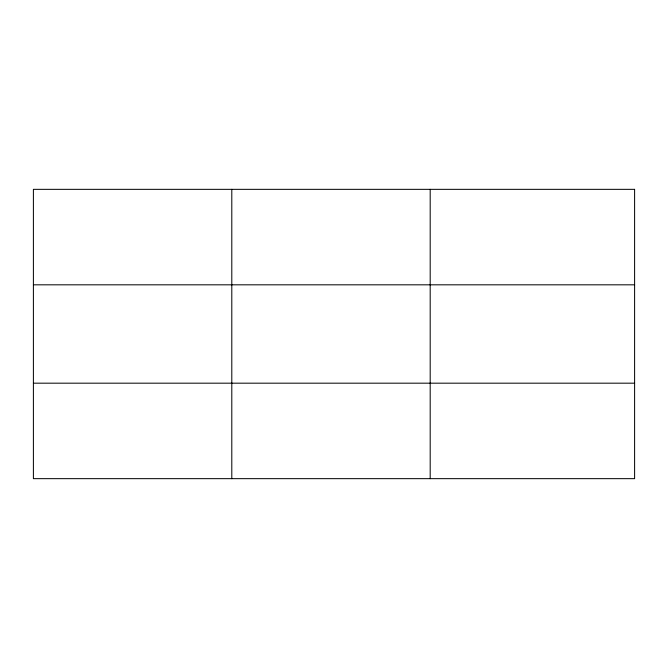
<?xml version="1.0" encoding="UTF-8"?>
<svg xmlns="http://www.w3.org/2000/svg" width="668" height="668" viewBox="0 0 668 668"><rect width="100%" height="100%" fill="white"/><g stroke="black" fill="none" stroke-linecap="round" stroke-linejoin="round"><path stroke-width="1" d="M231.796 478.655L231.796 189.345M430.192 478.655L430.192 189.345M33.4 284.819L634.6 284.819M33.4 383.181L634.6 383.181M634.6 189.345L634.6 478.655L33.4 478.655L33.4 189.345L634.6 189.345"/></g></svg>
